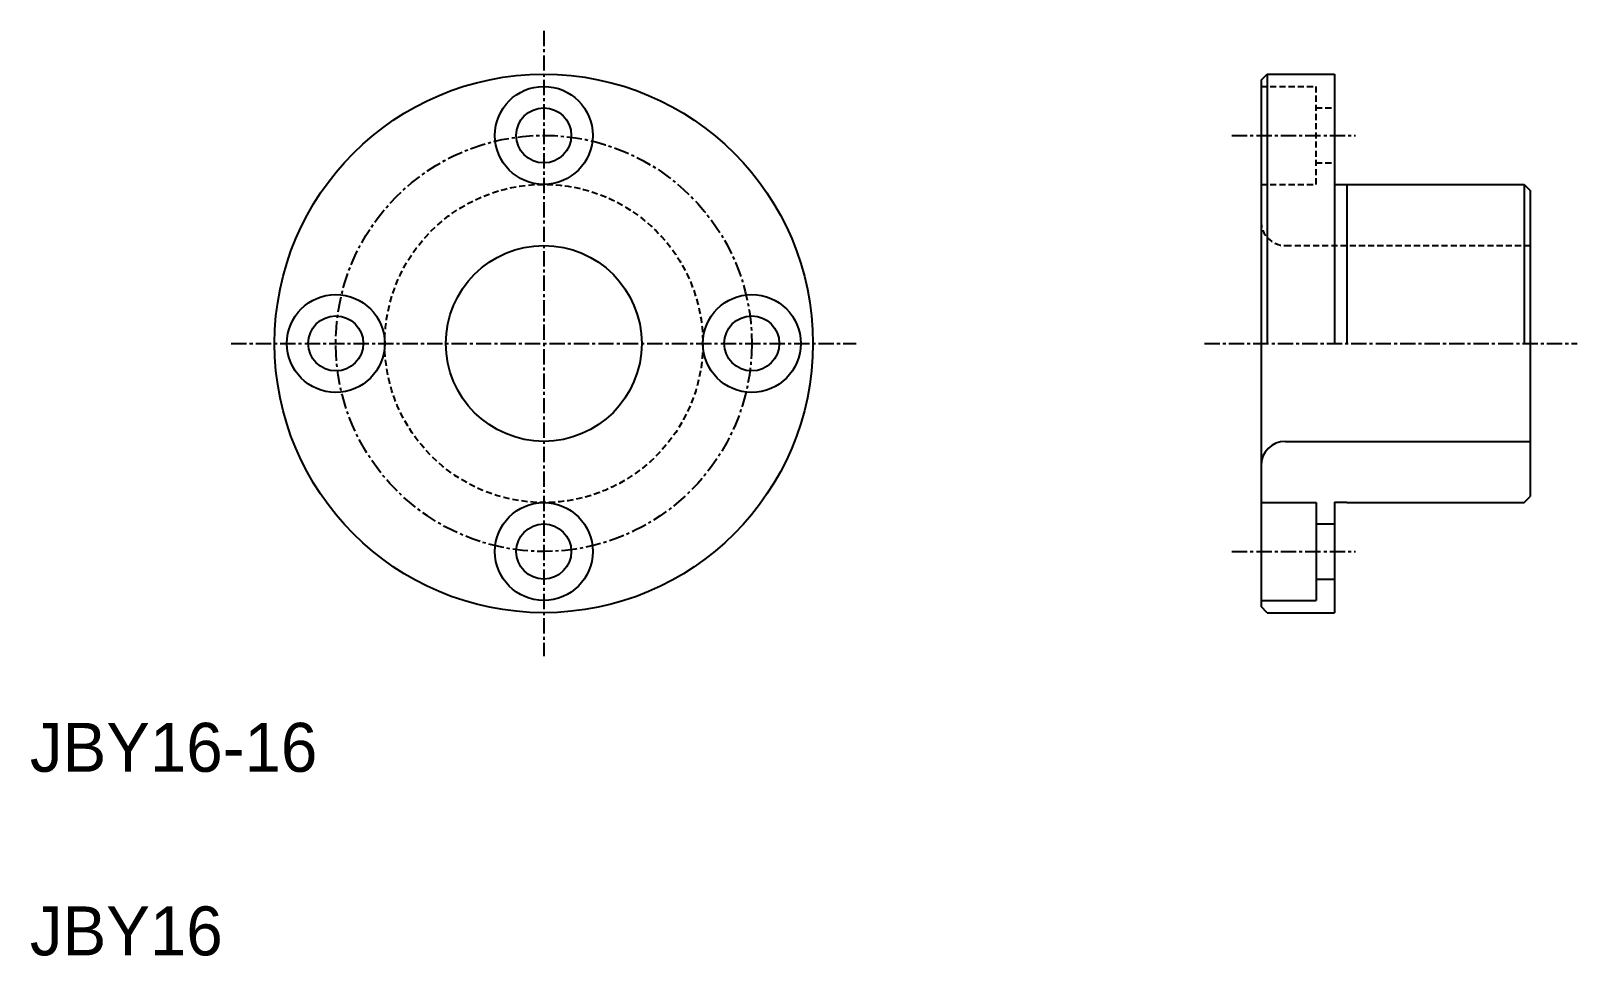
# Model space of a CAD drawing. Extents: x 10 to 136, y 10 to 86.
import ezdxf

# ---------------------------------------------------------------- set-up
doc = ezdxf.new("R2010")
doc.units = 0
doc.linetypes.add('CENTER', pattern=[2, 1.25, -0.25, 0.25, -0.25])
doc.linetypes.add('DASHED', pattern=[0.75, 0.5, -0.25])
doc.layers.get('0').update_dxf_attribs({"linetype": 'CONTINUOUS'})
doc.layers.add('CENTER', color=1, linetype='CENTER')

msp = doc.modelspace()

# ---------------------------------------------------------------- linework, layer by layer
at = {"color": 7, "linetype": 'CONTINUOUS'}
for p, q in [((110.62, 81.5), (111.12, 82)), ((110.62, 81.5), (110.62, 38.5)), ((111.12, 82), (111.12, 60)), ((111.12, 82), (116.62, 82)), ((112.5, 82), (112.5, 82)), ((113.87, 82), (113.87, 82)), ((116.62, 82), (116.62, 60)), ((116.62, 72.98), (117.62, 72.98)), ((117.62, 73), (132.12, 73)), ((117.62, 73), (117.62, 60)), ((132.12, 73), (132.12, 60)), ((132.12, 73), (132.62, 72.5)), ((132.62, 72.5), (132.62, 47.5)), ((112.62, 52), (132.62, 52)), ((110.62, 47), (115.12, 47)), ((115.12, 47), (115.12, 39)), ((116.62, 47.02), (116.62, 38)), ((116.62, 47.02), (117.62, 47.02)), ((117.62, 47.02), (117.62, 47)), ((117.62, 47), (132.12, 47)), ((132.12, 47), (132.62, 47.5)), ((115.12, 45.25), (116.62, 45.25)), ((115.12, 40.75), (116.62, 40.75)), ((110.62, 39), (115.12, 39)), ((111.12, 38), (110.62, 38.5)), ((111.12, 38), (116.62, 38))]:
    msp.add_line(p, q, dxfattribs=at)
at = {"color": 3, "linetype": 'DASHED'}
for p, q in [((110.62, 81), (115.12, 81)), ((115.12, 73), (115.12, 81)), ((115.12, 79.25), (116.62, 79.25)), ((115.12, 74.75), (116.62, 74.75)), ((110.62, 73), (115.12, 73)), ((112.62, 68), (132.62, 68))]:
    msp.add_line(p, q, dxfattribs=at)
at = {"color": 7, "linetype": 'CONTINUOUS'}
for centre, radius in [((52, 60), 22), ((52, 77), 4), ((52, 77), 2.25), ((52, 60), 8), ((35, 60), 4), ((69, 60), 4), ((35, 60), 2.25), ((69, 60), 2.25), ((52, 43), 4), ((52, 43), 2.25)]:
    msp.add_circle(centre, radius, dxfattribs=at)
at = {"color": 3, "linetype": 'DASHED'}
msp.add_circle((52, 60), 13, dxfattribs=at)
msp.add_arc((112.62, 70), 2, 180, 270, dxfattribs=at)
at = {"color": 7, "linetype": 'CONTINUOUS'}
msp.add_arc((112.62, 50), 2, 90, 180, dxfattribs=at)
at = {"layer": 'CENTER', "color": 1, "linetype": 'CENTER'}
for p, q in [((52, 85.54), (52, 34.46)), ((108.24, 77), (118.33, 77)), ((26.46, 60), (77.54, 60)), ((105.99, 60), (136.45, 60)), ((108.24, 43), (118.33, 43))]:
    msp.add_line(p, q, dxfattribs=at)
msp.add_circle((52, 60), 17, dxfattribs=at)

# ---------------------------------------------------------------- texts
at = {"color": 7, "linetype": 'CONTINUOUS'}
for s, p in [('JBY16-16', (10, 25)), ('JBY16', (10, 10))]:
    msp.add_text(s, height=4, dxfattribs=at).set_placement(p)

doc.saveas('drawing.dxf')
